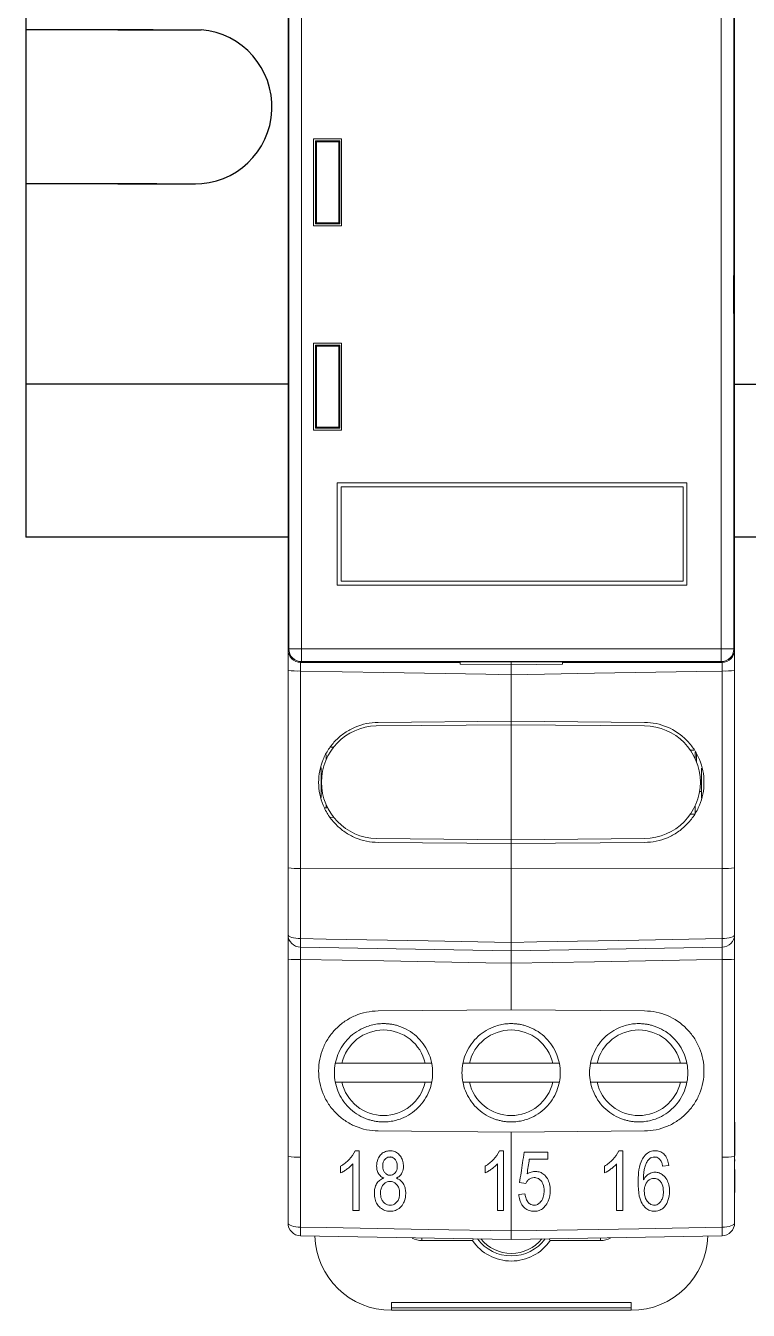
# Model space of a CAD drawing. Header units: millimetres. Extents: x -72 to 2978, y -1067 to 2817.
# Drawn here: x 1979 to 2007.4, y 1932 to 1982.3 of the extents above; entities that cross this region are included whole.
import ezdxf

# ---------------------------------------------------------------- set-up
doc = ezdxf.new("R2010")
doc.units = ezdxf.units.MM

msp = doc.modelspace()

# ---------------------------------------------------------------- linework, layer by layer
at = {"color": 7, "linetype": 'Continuous', "lineweight": 15}
for p, q in [((1989.319, 2001.628), (1989.319, 1957.828)), ((1989.319, 2001.484), (1989.319, 1957.972)), ((1989.349, 1957.858), (1989.349, 2001.599)), ((1989.849, 2001.599), (1989.849, 1957.858)), ((2006.29, 1957.858), (2006.29, 2001.599)), ((2006.79, 2001.599), (2006.79, 1957.858)), ((2006.819, 1957.828), (2006.819, 2001.628)), ((2006.819, 1957.972), (2006.819, 2001.484)), ((1990.319, 1974.428), (1990.319, 1977.828)), ((1990.319, 1977.828), (1991.419, 1977.828)), ((1990.429, 1977.718), (1990.394, 1977.753)), ((1990.394, 1977.753), (1990.394, 1974.503)), ((1991.344, 1977.753), (1990.394, 1977.753)), ((1990.429, 1977.718), (1990.429, 1974.538)), ((1991.309, 1977.718), (1990.429, 1977.718)), ((1991.309, 1977.718), (1991.344, 1977.753)), ((1991.309, 1974.538), (1991.309, 1977.718)), ((1991.344, 1974.503), (1991.344, 1977.753)), ((1991.419, 1977.828), (1991.419, 1974.428)), ((1991.419, 1974.428), (1990.319, 1974.428)), ((1990.429, 1974.538), (1990.394, 1974.503)), ((1990.394, 1974.503), (1991.344, 1974.503)), ((1990.429, 1974.538), (1991.309, 1974.538)), ((1991.309, 1974.538), (1991.344, 1974.503)), ((1990.319, 1969.828), (1991.419, 1969.828)), ((1990.319, 1966.428), (1990.319, 1969.828)), ((1990.429, 1969.718), (1990.394, 1969.753)), ((1991.344, 1969.753), (1990.394, 1969.753)), ((1990.394, 1969.753), (1990.394, 1966.503)), ((1991.309, 1969.718), (1990.429, 1969.718)), ((1990.429, 1969.718), (1990.429, 1966.538)), ((1991.309, 1969.718), (1991.344, 1969.753)), ((1991.309, 1966.538), (1991.309, 1969.718)), ((1991.344, 1966.503), (1991.344, 1969.753)), ((1991.419, 1969.828), (1991.419, 1966.428)), ((1991.419, 1966.428), (1990.319, 1966.428)), ((1990.429, 1966.538), (1990.394, 1966.503)), ((1990.394, 1966.503), (1991.344, 1966.503)), ((1990.429, 1966.538), (1991.309, 1966.538)), ((1991.309, 1966.538), (1991.344, 1966.503)), ((2004.949, 1964.358), (1991.249, 1964.358)), ((1991.249, 1964.358), (1991.249, 1960.358)), ((2004.799, 1964.208), (1991.399, 1964.208)), ((1991.399, 1964.208), (1991.399, 1960.508)), ((2004.799, 1960.508), (2004.799, 1964.208)), ((2004.949, 1960.358), (2004.949, 1964.358)), ((1991.249, 1960.358), (2004.949, 1960.358)), ((1991.399, 1960.508), (2004.799, 1960.508)), ((1989.319, 1957.828), (1989.349, 1957.858)), ((1989.849, 1957.858), (1989.349, 1957.858)), ((1989.849, 1957.858), (2006.29, 1957.858)), ((1989.849, 1957.358), (1989.849, 1957.858)), ((2006.79, 1957.858), (2006.29, 1957.858)), ((2006.29, 1957.358), (2006.29, 1957.858)), ((2006.79, 1957.858), (2006.819, 1957.828)), ((1989.849, 1957.358), (1989.819, 1957.328)), ((1989.819, 1957.328), (1996.069, 1957.328)), ((2006.29, 1957.358), (1989.849, 1957.358)), ((1995.863, 1957.349), (1995.863, 1957.339)), ((2000.275, 1957.349), (1995.863, 1957.349)), ((1995.863, 1957.339), (1995.863, 1957.349)), ((1995.863, 1957.339), (1996.069, 1957.339)), ((1996.069, 1957.263), (1996.069, 1957.349)), ((1998.069, 1957.228), (1996.069, 1957.263)), ((1998.069, 1957.349), (1998.069, 1957.228)), ((2000.069, 1957.263), (1998.069, 1957.228)), ((2000.069, 1957.349), (2000.069, 1957.263)), ((2000.069, 1957.339), (2000.275, 1957.339)), ((2000.069, 1957.328), (2006.319, 1957.328)), ((2000.275, 1957.339), (2000.275, 1957.349)), ((2000.275, 1957.339), (2000.275, 1957.349)), ((2006.319, 1957.328), (2006.29, 1957.358)), ((1989.319, 1949.279), (1989.319, 1957.008)), ((1989.811, 1956.99), (1989.811, 1949.255)), ((1998.069, 1956.846), (1998.069, 1955.024)), ((2006.328, 1949.255), (2006.328, 1956.99)), ((2006.819, 1957.008), (2006.819, 1949.279)), ((1992.777, 1954.842), (1998.069, 1954.889)), ((1998.069, 1955.024), (1992.849, 1954.978)), ((1998.069, 1955.024), (2003.29, 1954.978)), ((1998.069, 1954.889), (1998.069, 1950.384)), ((1998.069, 1954.889), (2003.289, 1954.843)), ((1990.988, 1954.012), (1991.107, 1954.01)), ((2005.086, 1953.889), (2005.217, 1953.889)), ((2005.269, 1953.569), (2005.269, 1953.817)), ((1990.619, 1953.215), (1990.619, 1952.04)), ((2005.519, 1952.014), (2005.519, 1953.19)), ((2005.447, 1952.278), (2005.519, 1952.278)), ((1990.873, 1951.628), (1990.775, 1951.628)), ((2005.269, 1951.395), (2005.269, 1951.704)), ((1991.11, 1951.263), (1990.978, 1951.26)), ((2005.259, 1951.384), (2005.086, 1951.384)), ((1992.782, 1950.43), (1998.069, 1950.384)), ((1998.069, 1950.233), (1992.849, 1950.278)), ((1998.069, 1950.384), (2003.289, 1950.43)), ((1998.069, 1950.233), (2003.29, 1950.278)), ((1998.069, 1950.233), (1998.069, 1949.248)), ((1989.319, 1946.672), (1989.319, 1949.279)), ((1989.811, 1949.255), (1998.069, 1949.248)), ((1989.811, 1949.255), (1989.811, 1946.509)), ((2006.328, 1949.255), (1998.069, 1949.248)), ((1998.069, 1949.248), (1998.069, 1946.36)), ((2006.328, 1946.509), (2006.328, 1949.255)), ((2006.819, 1949.279), (2006.819, 1946.672)), ((1998.069, 1946.028), (1989.811, 1946.172)), ((2006.328, 1946.172), (1998.069, 1946.028)), ((1989.319, 1937.979), (1989.319, 1945.708)), ((1989.811, 1945.69), (1989.811, 1937.955)), ((1998.069, 1945.546), (1998.069, 1943.724)), ((2006.328, 1937.955), (2006.328, 1945.69)), ((2006.819, 1945.708), (2006.819, 1937.979)), ((1998.069, 1943.724), (1992.849, 1943.678)), ((1998.069, 1943.724), (2003.29, 1943.678)), ((1991.429, 1941.632), (1994.694, 1941.632)), ((1996.429, 1941.632), (1999.694, 1941.632)), ((2001.429, 1941.632), (2004.694, 1941.632)), ((1994.694, 1940.882), (1991.429, 1940.882)), ((1999.694, 1940.882), (1996.429, 1940.882)), ((2004.694, 1940.882), (2001.429, 1940.882)), ((1998.069, 1938.933), (1992.849, 1938.978)), ((2006.829, 1939.355), (2006.819, 1939.355)), ((2006.829, 1939.322), (2006.819, 1939.322)), ((2006.829, 1938.022), (2006.829, 1939.322)), ((1998.069, 1938.933), (1998.069, 1937.948)), ((1989.319, 1935.372), (1989.319, 1937.979)), ((1991.945, 1938.201), (1992.101, 1938.201)), ((1997.606, 1938.201), (1997.762, 1938.201)), ((1999.503, 1938.141), (1999.503, 1937.871)), ((2002.282, 1938.201), (2002.438, 1938.201)), ((2006.829, 1938.022), (2006.819, 1938.022)), ((2006.829, 1938.006), (2006.819, 1938.006)), ((2006.829, 1937.988), (2006.819, 1937.988)), ((2006.819, 1937.979), (2006.819, 1935.372)), ((1989.811, 1937.955), (1989.811, 1935.209)), ((1998.069, 1937.948), (1998.069, 1935.06)), ((2004.239, 1937.631), (2003.999, 1937.601)), ((2006.328, 1935.209), (2006.328, 1937.955)), ((2006.829, 1937.859), (2006.819, 1937.859)), ((2006.829, 1937.795), (2006.819, 1937.795)), ((2006.829, 1937.505), (2006.819, 1937.505)), ((2006.829, 1937.472), (2006.819, 1937.472)), ((2006.829, 1937.795), (2006.829, 1937.859)), ((2006.829, 1936.562), (2006.829, 1937.472)), ((1998.363, 1936.49), (1998.603, 1936.52)), ((1998.633, 1936.923), (1998.393, 1936.957)), ((2006.829, 1936.562), (2006.819, 1936.562)), ((2006.829, 1936.501), (2006.819, 1936.501)), ((2006.829, 1936.156), (2006.819, 1936.156)), ((2006.829, 1936.059), (2006.819, 1936.059)), ((1992.101, 1935.86), (1991.861, 1935.86)), ((1997.762, 1935.86), (1997.522, 1935.86)), ((2002.438, 1935.86), (2002.197, 1935.86)), ((2006.829, 1935.831), (2006.819, 1935.831)), ((1998.069, 1934.728), (1989.811, 1934.872)), ((1996.546, 1934.684), (1994.569, 1934.684)), ((2006.328, 1934.872), (1998.069, 1934.728)), ((2001.569, 1934.684), (1999.592, 1934.684)), ((1993.369, 1932.253), (2002.769, 1932.253)), ((1993.369, 1932.053), (1993.369, 1932.253)), ((2002.769, 1932.053), (1993.369, 1932.053)), ((1993.369, 1932.053), (1993.369, 1931.953)), ((2002.769, 1931.953), (1993.369, 1931.953)), ((2002.769, 1932.053), (2002.769, 1932.253)), ((2002.769, 1932.053), (2002.769, 1931.953))]:
    msp.add_line(p, q, dxfattribs=at)
at = {"color": 6}
for p, q in [((1979.039, 1991.228), (1979.039, 1962.228)), ((1989.319, 1968.228), (1979.039, 1968.228)), ((1989.319, 1962.228), (1979.039, 1962.228))]:
    msp.add_line(p, q, dxfattribs=at)
at = {"color": 6, "linetype": 'ByBlock'}
for p, q in [((1984.038, 1982.1), (1979.039, 1982.1)), ((1984.038, 1982.1), (1985.912, 1982.1)), ((1984.174, 1976.068), (1979.039, 1976.068)), ((1982.648, 1976.068), (1985.7, 1976.068)), ((2006.819, 1968.228), (2012.973, 1968.228)), ((2012.973, 1962.228), (2006.819, 1962.228))]:
    msp.add_line(p, q, dxfattribs=at)
for p, q in [((1982.648, 1982.1), (1985.427, 1982.1)), ((1989.319, 1972.484), (1989.319, 1966.484)), ((2006.819, 1966.484), (2006.79, 1972.484))]:
    msp.add_line(p, q)
at = {"color": 102, "linetype": 'Continuous', "lineweight": 15}
for p, q in [((1998.069, 1955.024), (1998.069, 1954.889)), ((1990.816, 1953.702), (1990.816, 1953.527)), ((2005.323, 1953.444), (2005.323, 1953.744)), ((1990.816, 1951.749), (1990.816, 1951.628)), ((1998.069, 1950.384), (1998.069, 1950.233)), ((1993.251, 1937.952), (1993.381, 1937.952)), ((2003.744, 1937.953), (2003.633, 1937.953)), ((1994.569, 1934.684), (1994.569, 1934.789)), ((2001.569, 1934.789), (2001.569, 1934.684))]:
    msp.add_line(p, q, dxfattribs=at)
at = {"color": 7, "linetype": 'Continuous', "lineweight": 15, "flags": 128}
for points in [[(1998.069, 1956.846), (1997.07, 1956.864), (1993.071, 1956.934), (1989.811, 1956.99)], [(2006.328, 1956.99), (2005.328, 1956.973), (2001.329, 1956.903), (1998.069, 1956.846)], [(1989.811, 1946.509), (1989.714, 1946.513), (1989.622, 1946.522), (1989.537, 1946.538), (1989.463, 1946.558), (1989.402, 1946.582), (1989.356, 1946.61), (1989.329, 1946.641), (1989.319, 1946.672)], [(2006.819, 1946.672), (2006.81, 1946.641), (2006.782, 1946.61), (2006.737, 1946.582), (2006.676, 1946.558), (2006.602, 1946.538), (2006.517, 1946.522), (2006.424, 1946.513), (2006.328, 1946.509)], [(1989.811, 1946.509), (1990.81, 1946.491), (1994.809, 1946.419), (1998.069, 1946.36)], [(1998.069, 1946.36), (1999.069, 1946.378), (2003.068, 1946.45), (2006.328, 1946.509)], [(1998.069, 1945.546), (1997.07, 1945.564), (1993.071, 1945.634), (1989.811, 1945.69)], [(2006.328, 1945.69), (2005.328, 1945.673), (2001.329, 1945.603), (1998.069, 1945.546)], [(1998.069, 1938.933), (2000.679, 1938.956), (2003.29, 1938.978)], [(1989.811, 1935.209), (1989.714, 1935.213), (1989.622, 1935.222), (1989.537, 1935.238), (1989.463, 1935.258), (1989.402, 1935.282), (1989.356, 1935.31), (1989.329, 1935.341), (1989.319, 1935.372)], [(1989.811, 1935.209), (1990.81, 1935.191), (1994.809, 1935.119), (1998.069, 1935.06)], [(1998.069, 1935.06), (1999.069, 1935.078), (2003.068, 1935.15), (2006.328, 1935.209)], [(2006.328, 1935.209), (2006.424, 1935.213), (2006.517, 1935.222), (2006.602, 1935.238), (2006.676, 1935.258), (2006.737, 1935.282), (2006.782, 1935.31), (2006.81, 1935.341), (2006.819, 1935.372)]]:
    msp.add_lwpolyline(points, dxfattribs=at)
at = {"color": 6, "linetype": 'ByBlock'}
msp.add_arc((1985.67, 1979.089), 3.021, 269.4277, 85.4019, dxfattribs=at)
at = {"color": 7, "linetype": 'Continuous', "lineweight": 15}
for centre, radius, start, end in [((1989.849, 1957.858), 0.5, 180.0016, 269.9983), ((2006.29, 1957.858), 0.5, 270.0017, 359.9984), ((1989.689, 1960.413), 3.424, 263.7965, 272.0287), ((2006.449, 1960.413), 3.424, 267.9713, 276.2035), ((2003.269, 1952.636), 2.207, 270.5, 89.5), ((1989.689, 1951.817), 2.565, 261.7006, 272.7065), ((2006.449, 1951.817), 2.565, 267.2935, 278.2994), ((1989.819, 1946.672), 0.5, 180, 269), ((2006.319, 1946.672), 0.5, 271, 0), ((1995.624, 1946.341), 5.816, 178.3416, 181.6584), ((2000.515, 1946.341), 5.816, 358.3416, 1.6584), ((1989.689, 1949.113), 3.425, 263.7973, 272.0285), ((2006.449, 1949.113), 3.425, 267.9715, 276.2027), ((1989.689, 1940.516), 2.564, 261.6988, 272.708), ((2006.449, 1940.516), 2.564, 267.292, 278.3012), ((1989.819, 1935.372), 0.5, 180, 269), ((1995.624, 1935.041), 5.816, 178.3416, 181.6584), ((2006.319, 1935.372), 0.5, 271, 0), ((2000.514, 1935.041), 5.816, 358.3416, 1.6584), ((1993.369, 1934.953), 3, 181.7547, 270), ((1998.069, 1935.733), 1.85, 214.5739, 325.4261), ((1998.069, 1935.733), 1.65, 216.5266, 323.4734), ((1998.069, 1935.733), 1.55, 219.4127, 320.5873), ((2002.769, 1934.953), 3, 270, 358.2335)]:
    msp.add_arc(centre, radius, start, end, dxfattribs=at)
at = {"color": 102, "linetype": 'Continuous', "lineweight": 15}
for centre, start, end in [((1994.569, 1935.483), 240.7879, 270), ((2001.569, 1935.483), 270, 298.966)]:
    msp.add_arc(centre, 0.8, start, end, dxfattribs=at)
at = {"color": 7, "linetype": 'Continuous', "lineweight": 15}
for centre, major_axis, ratio, start_param, end_param in [((1989.819, 1957.828), (-0.354, -0.354), 0.999973, 5.497801, 7.06857), ((2006.319, 1957.828), (0.354, -0.354), 0.999973, 5.497801, 7.06857), ((1992.835, 1952.636), (-1.412, 1.697), 0.999163, 5.615437, 8.706415), ((2005.319, 1952.577), (0.142, 0.144), 0.975618, 5.503958, 6.182554)]:
    msp.add_ellipse(centre, major_axis=major_axis, ratio=ratio, start_param=start_param, end_param=end_param, dxfattribs=at)
for points, knots in [([(1989.319, 1957.828), (1989.319, 1957.766), (1989.319, 1957.637), (1989.319, 1957.343), (1989.319, 1957.12), (1989.319, 1957.008)], [0, 0, 0, 0, 0.322195, 0.661098, 1, 1, 1, 1]), ([(2006.819, 1957.008), (2006.819, 1957.07), (2006.819, 1957.244), (2006.819, 1957.509), (2006.819, 1957.732), (2006.819, 1957.805), (2006.819, 1957.828)], [0, 0, 0, 0, 0.183153, 0.515053, 0.846973, 1, 1, 1, 1]), ([(1998.069, 1957.239), (1998.069, 1957.232), (1998.069, 1957.2), (1998.069, 1957.096), (1998.069, 1956.964), (1998.069, 1956.877), (1998.069, 1956.846)], [0, 0, 0, 0, 0.087417, 0.44514, 0.802841, 1, 1, 1, 1]), ([(1998.069, 1956.846), (1998.069, 1956.902), (1998.069, 1957.013), (1998.069, 1957.153), (1998.069, 1957.213), (1998.069, 1957.239)], [0, 0, 0, 0, 0.359008, 0.718015, 1, 1, 1, 1]), ([(1992.849, 1950.278), (1992.544, 1950.281), (1992.237, 1950.345), (1991.816, 1950.522), (1991.68, 1950.596), (1991.426, 1950.768), (1991.308, 1950.865), (1991.093, 1951.082), (1990.995, 1951.202), (1990.826, 1951.457), (1990.755, 1951.591), (1990.638, 1951.874), (1990.594, 1952.023), (1990.534, 1952.321), (1990.519, 1952.473), (1990.519, 1952.782), (1990.534, 1952.933), (1990.593, 1953.232), (1990.638, 1953.38), (1990.754, 1953.664), (1990.825, 1953.798), (1990.994, 1954.052), (1991.092, 1954.173), (1991.306, 1954.39), (1991.423, 1954.487), (1991.677, 1954.659), (1991.813, 1954.733), (1992.234, 1954.911), (1992.54, 1954.975), (1992.849, 1954.978)], [0, 0, 0, 0, 0.125, 0.125, 0.1875, 0.1875, 0.25, 0.25, 0.3125, 0.3125, 0.375, 0.375, 0.4375, 0.4375, 0.5, 0.5, 0.5625, 0.5625, 0.625, 0.625, 0.6875, 0.6875, 0.75, 0.75, 0.8125, 0.8125, 0.875, 0.875, 1, 1, 1, 1]), ([(2003.29, 1950.278), (2003.444, 1950.28), (2003.596, 1950.296), (2003.894, 1950.358), (2004.043, 1950.404), (2004.325, 1950.523), (2004.459, 1950.596), (2004.712, 1950.767), (2004.832, 1950.866), (2005.046, 1951.083), (2005.143, 1951.201), (2005.313, 1951.457), (2005.385, 1951.594), (2005.558, 1952.016), (2005.619, 1952.324), (2005.619, 1952.781), (2005.604, 1952.935), (2005.545, 1953.235), (2005.501, 1953.381), (2005.384, 1953.663), (2005.312, 1953.801), (2005.143, 1954.054), (2005.047, 1954.173), (2004.722, 1954.501), (2004.466, 1954.674), (2004.041, 1954.853), (2003.896, 1954.898), (2003.597, 1954.96), (2003.443, 1954.977), (2003.29, 1954.978)], [0, 0, 0, 0, 0.0625, 0.0625, 0.125, 0.125, 0.1875, 0.1875, 0.25, 0.25, 0.3125, 0.3125, 0.375, 0.375, 0.5, 0.5, 0.5625, 0.5625, 0.625, 0.625, 0.6875, 0.6875, 0.75, 0.75, 0.875, 0.875, 0.9375, 0.9375, 1, 1, 1, 1]), ([(1989.319, 1946.672), (1989.319, 1946.672), (1989.319, 1946.569), (1989.319, 1946.303), (1989.319, 1946.197), (1989.319, 1945.963), (1989.319, 1945.837), (1989.319, 1945.708)], [0, 0, 0, 0, 0.5, 0.5, 0.75, 0.75, 1, 1, 1, 1]), ([(2006.819, 1945.708), (2006.819, 1945.966), (2006.819, 1946.215), (2006.819, 1946.481), (2006.819, 1946.552), (2006.819, 1946.648), (2006.819, 1946.672), (2006.819, 1946.672)], [0, 0, 0, 0, 0.5, 0.5, 0.75, 0.75, 1, 1, 1, 1]), ([(1989.811, 1945.69), (1989.808, 1945.819), (1989.807, 1945.944), (1989.807, 1946.121), (1989.808, 1946.172), (1989.811, 1946.172)], [0, 0, 0, 0, 0.5, 0.5, 1, 1, 1, 1]), ([(1998.069, 1946.36), (1998.069, 1946.263), (1998.069, 1946.179), (1998.069, 1946.061), (1998.069, 1946.028), (1998.069, 1946.028)], [0, 0, 0, 0, 0.5, 0.5, 1, 1, 1, 1]), ([(1998.069, 1946.028), (1998.069, 1946.028), (1998.069, 1946.06), (1998.069, 1946.178), (1998.069, 1946.263), (1998.069, 1946.36)], [0, 0, 0, 0, 0.5, 0.5, 1, 1, 1, 1]), ([(1998.069, 1946.028), (1998.069, 1946.028), (1998.069, 1945.977), (1998.069, 1945.8), (1998.069, 1945.675), (1998.069, 1945.546)], [0, 0, 0, 0, 0.5, 0.5, 1, 1, 1, 1]), ([(1998.069, 1945.546), (1998.069, 1945.675), (1998.069, 1945.799), (1998.069, 1945.977), (1998.069, 1946.028), (1998.069, 1946.028)], [0, 0, 0, 0, 0.5, 0.5, 1, 1, 1, 1]), ([(2006.328, 1946.172), (2006.33, 1946.172), (2006.331, 1946.121), (2006.331, 1945.944), (2006.33, 1945.819), (2006.328, 1945.69)], [0, 0, 0, 0, 0.5, 0.5, 1, 1, 1, 1]), ([(1992.849, 1938.978), (1992.544, 1938.981), (1992.237, 1939.045), (1991.816, 1939.222), (1991.68, 1939.296), (1991.426, 1939.468), (1991.308, 1939.565), (1991.093, 1939.782), (1990.995, 1939.902), (1990.826, 1940.157), (1990.755, 1940.291), (1990.638, 1940.574), (1990.594, 1940.723), (1990.534, 1941.021), (1990.519, 1941.173), (1990.519, 1941.482), (1990.534, 1941.633), (1990.593, 1941.932), (1990.638, 1942.08), (1990.754, 1942.364), (1990.825, 1942.498), (1990.994, 1942.752), (1991.092, 1942.873), (1991.306, 1943.09), (1991.423, 1943.187), (1991.677, 1943.359), (1991.813, 1943.433), (1992.234, 1943.611), (1992.54, 1943.675), (1992.849, 1943.678)], [0, 0, 0, 0, 0.125, 0.125, 0.1875, 0.1875, 0.25, 0.25, 0.3125, 0.3125, 0.375, 0.375, 0.4375, 0.4375, 0.5, 0.5, 0.5625, 0.5625, 0.625, 0.625, 0.6875, 0.6875, 0.75, 0.75, 0.8125, 0.8125, 0.875, 0.875, 1, 1, 1, 1]), ([(2003.29, 1938.978), (2003.444, 1938.98), (2003.596, 1938.996), (2003.894, 1939.058), (2004.043, 1939.104), (2004.325, 1939.223), (2004.459, 1939.296), (2004.712, 1939.467), (2004.832, 1939.566), (2005.046, 1939.783), (2005.143, 1939.901), (2005.313, 1940.157), (2005.385, 1940.294), (2005.558, 1940.716), (2005.619, 1941.024), (2005.619, 1941.481), (2005.604, 1941.635), (2005.545, 1941.935), (2005.501, 1942.081), (2005.384, 1942.363), (2005.312, 1942.501), (2005.143, 1942.754), (2005.047, 1942.873), (2004.722, 1943.201), (2004.466, 1943.374), (2004.041, 1943.553), (2003.896, 1943.598), (2003.597, 1943.66), (2003.443, 1943.677), (2003.29, 1943.678)], [0, 0, 0, 0, 0.0625, 0.0625, 0.125, 0.125, 0.1875, 0.1875, 0.25, 0.25, 0.3125, 0.3125, 0.375, 0.375, 0.5, 0.5, 0.5625, 0.5625, 0.625, 0.625, 0.6875, 0.6875, 0.75, 0.75, 0.875, 0.875, 0.9375, 0.9375, 1, 1, 1, 1]), ([(1993.062, 1939.332), (1993.013, 1939.333), (1992.916, 1939.335), (1992.772, 1939.352), (1992.63, 1939.379), (1992.49, 1939.417), (1992.275, 1939.493), (1991.997, 1939.636), (1991.691, 1939.886), (1991.441, 1940.192), (1991.264, 1940.534), (1991.159, 1940.894), (1991.125, 1941.257), (1991.159, 1941.62), (1991.264, 1941.979), (1991.441, 1942.321), (1991.691, 1942.627), (1991.997, 1942.877), (1992.303, 1943.036), (1992.581, 1943.126), (1992.819, 1943.173), (1992.981, 1943.179), (1993.062, 1943.182)], [0, 0, 0, 0, 0.024176, 0.048139, 0.072026, 0.095974, 0.120121, 0.185059, 0.250086, 0.315023, 0.38005, 0.439993, 0.500024, 0.559968, 0.619999, 0.684937, 0.749963, 0.814901, 0.879927, 0.92, 0.95981, 1, 1, 1, 1]), ([(1993.062, 1943.182), (1993.11, 1943.181), (1993.207, 1943.179), (1993.351, 1943.162), (1993.494, 1943.135), (1993.634, 1943.097), (1993.848, 1943.021), (1994.126, 1942.878), (1994.432, 1942.627), (1994.682, 1942.321), (1994.859, 1941.979), (1994.964, 1941.62), (1994.998, 1941.257), (1994.964, 1940.894), (1994.859, 1940.535), (1994.682, 1940.192), (1994.432, 1939.886), (1994.126, 1939.636), (1993.82, 1939.478), (1993.542, 1939.387), (1993.304, 1939.34), (1993.143, 1939.335), (1993.062, 1939.332)], [0, 0, 0, 0, 0.024176, 0.048139, 0.072026, 0.095974, 0.120121, 0.185059, 0.250086, 0.315023, 0.38005, 0.439993, 0.500024, 0.559968, 0.619999, 0.684937, 0.749963, 0.814901, 0.879927, 0.92, 0.95981, 1, 1, 1, 1]), ([(1998.062, 1939.332), (1998.013, 1939.333), (1997.916, 1939.335), (1997.772, 1939.352), (1997.63, 1939.379), (1997.49, 1939.417), (1997.275, 1939.493), (1996.997, 1939.636), (1996.691, 1939.886), (1996.441, 1940.192), (1996.264, 1940.534), (1996.159, 1940.894), (1996.125, 1941.257), (1996.159, 1941.62), (1996.264, 1941.979), (1996.441, 1942.321), (1996.691, 1942.627), (1996.997, 1942.877), (1997.303, 1943.036), (1997.581, 1943.126), (1997.819, 1943.173), (1997.981, 1943.179), (1998.062, 1943.182)], [0, 0, 0, 0, 0.024176, 0.048139, 0.072026, 0.095974, 0.120121, 0.185059, 0.250086, 0.315023, 0.38005, 0.439993, 0.500024, 0.559968, 0.619999, 0.684937, 0.749963, 0.814901, 0.879927, 0.92, 0.95981, 1, 1, 1, 1]), ([(1998.062, 1943.182), (1998.11, 1943.181), (1998.207, 1943.179), (1998.351, 1943.162), (1998.494, 1943.135), (1998.634, 1943.097), (1998.848, 1943.021), (1999.126, 1942.878), (1999.432, 1942.627), (1999.682, 1942.321), (1999.859, 1941.979), (1999.964, 1941.62), (1999.998, 1941.257), (1999.964, 1940.894), (1999.859, 1940.535), (1999.682, 1940.192), (1999.432, 1939.886), (1999.126, 1939.636), (1998.82, 1939.478), (1998.542, 1939.387), (1998.304, 1939.34), (1998.143, 1939.335), (1998.062, 1939.332)], [0, 0, 0, 0, 0.024176, 0.048139, 0.072026, 0.095974, 0.120121, 0.185059, 0.250086, 0.315023, 0.38005, 0.439993, 0.500024, 0.559968, 0.619999, 0.684937, 0.749963, 0.814901, 0.879927, 0.92, 0.95981, 1, 1, 1, 1]), ([(2003.062, 1939.332), (2003.013, 1939.333), (2002.916, 1939.335), (2002.772, 1939.352), (2002.63, 1939.379), (2002.49, 1939.417), (2002.275, 1939.493), (2001.997, 1939.636), (2001.691, 1939.886), (2001.441, 1940.192), (2001.264, 1940.534), (2001.159, 1940.894), (2001.125, 1941.257), (2001.159, 1941.62), (2001.264, 1941.979), (2001.441, 1942.321), (2001.691, 1942.627), (2001.997, 1942.877), (2002.303, 1943.036), (2002.581, 1943.126), (2002.819, 1943.173), (2002.981, 1943.179), (2003.062, 1943.182)], [0, 0, 0, 0, 0.024176, 0.048139, 0.072026, 0.095974, 0.120121, 0.185059, 0.250086, 0.315023, 0.38005, 0.439993, 0.500024, 0.559968, 0.619999, 0.684937, 0.749963, 0.814901, 0.879927, 0.92, 0.95981, 1, 1, 1, 1]), ([(2003.062, 1943.182), (2003.11, 1943.181), (2003.207, 1943.179), (2003.351, 1943.162), (2003.494, 1943.135), (2003.634, 1943.097), (2003.848, 1943.021), (2004.126, 1942.878), (2004.432, 1942.627), (2004.682, 1942.321), (2004.859, 1941.979), (2004.964, 1941.62), (2004.998, 1941.257), (2004.964, 1940.894), (2004.859, 1940.535), (2004.682, 1940.192), (2004.432, 1939.886), (2004.126, 1939.636), (2003.82, 1939.478), (2003.542, 1939.387), (2003.304, 1939.34), (2003.143, 1939.335), (2003.062, 1939.332)], [0, 0, 0, 0, 0.024176, 0.048139, 0.072026, 0.095974, 0.120121, 0.185059, 0.250086, 0.315023, 0.38005, 0.439993, 0.500024, 0.559968, 0.619999, 0.684937, 0.749963, 0.814901, 0.879927, 0.92, 0.95981, 1, 1, 1, 1]), ([(1993.062, 1942.932), (1992.682, 1942.932), (1992.315, 1942.803), (1991.722, 1942.331), (1991.514, 1942.001), (1991.429, 1941.632)], [0, 0, 0, 0, 0.5, 0.5, 1, 1, 1, 1]), ([(1994.694, 1941.632), (1994.609, 1942.001), (1994.401, 1942.331), (1993.808, 1942.803), (1993.441, 1942.932), (1993.062, 1942.932)], [0, 0, 0, 0, 0.5, 0.5, 1, 1, 1, 1]), ([(1998.062, 1942.932), (1997.682, 1942.932), (1997.315, 1942.803), (1996.722, 1942.331), (1996.514, 1942.001), (1996.429, 1941.632)], [0, 0, 0, 0, 0.5, 0.5, 1, 1, 1, 1]), ([(1999.694, 1941.632), (1999.609, 1942.001), (1999.401, 1942.331), (1998.808, 1942.803), (1998.441, 1942.932), (1998.062, 1942.932)], [0, 0, 0, 0, 0.5, 0.5, 1, 1, 1, 1]), ([(2003.062, 1942.932), (2002.682, 1942.932), (2002.315, 1942.803), (2001.722, 1942.331), (2001.514, 1942.001), (2001.429, 1941.632)], [0, 0, 0, 0, 0.5, 0.5, 1, 1, 1, 1]), ([(2004.694, 1941.632), (2004.609, 1942.001), (2004.401, 1942.331), (2003.808, 1942.803), (2003.441, 1942.932), (2003.062, 1942.932)], [0, 0, 0, 0, 0.5, 0.5, 1, 1, 1, 1]), ([(1991.429, 1940.882), (1991.514, 1940.512), (1991.722, 1940.183), (1992.315, 1939.71), (1992.682, 1939.582), (1993.062, 1939.582)], [0, 0, 0, 0, 0.5, 0.5, 1, 1, 1, 1]), ([(1993.062, 1939.582), (1993.441, 1939.582), (1993.808, 1939.71), (1994.401, 1940.183), (1994.609, 1940.512), (1994.694, 1940.882)], [0, 0, 0, 0, 0.5, 0.5, 1, 1, 1, 1]), ([(1996.429, 1940.882), (1996.514, 1940.512), (1996.722, 1940.183), (1997.315, 1939.71), (1997.682, 1939.582), (1998.062, 1939.582)], [0, 0, 0, 0, 0.5, 0.5, 1, 1, 1, 1]), ([(1998.062, 1939.582), (1998.441, 1939.582), (1998.808, 1939.71), (1999.401, 1940.183), (1999.609, 1940.512), (1999.694, 1940.882)], [0, 0, 0, 0, 0.5, 0.5, 1, 1, 1, 1]), ([(2001.429, 1940.882), (2001.514, 1940.512), (2001.722, 1940.183), (2002.315, 1939.71), (2002.682, 1939.582), (2003.062, 1939.582)], [0, 0, 0, 0, 0.5, 0.5, 1, 1, 1, 1]), ([(2003.062, 1939.582), (2003.441, 1939.582), (2003.808, 1939.71), (2004.401, 1940.183), (2004.609, 1940.512), (2004.694, 1940.882)], [0, 0, 0, 0, 0.5, 0.5, 1, 1, 1, 1]), ([(1991.945, 1938.201), (1991.89, 1938.074), (1991.807, 1937.958), (1991.711, 1937.858), (1991.663, 1937.808), (1991.61, 1937.761), (1991.555, 1937.718), (1991.5, 1937.675), (1991.441, 1937.637), (1991.381, 1937.601)], [0, 0, 0, 0, 0.500335, 0.500335, 0.500335, 0.750302, 0.750302, 0.750302, 1, 1, 1, 1]), ([(1992.101, 1935.86), (1992.101, 1935.952), (1992.101, 1936.139), (1992.101, 1936.425), (1992.101, 1936.72), (1992.101, 1937.108), (1992.101, 1937.602), (1992.101, 1937.996), (1992.101, 1938.201)], [0, 0, 0, 0, 0.12047, 0.243906, 0.37041, 0.500076, 0.740119, 1, 1, 1, 1]), ([(1993.315, 1938.201), (1993.295, 1938.201), (1993.275, 1938.2), (1993.255, 1938.198), (1993.199, 1938.193), (1993.144, 1938.177), (1993.094, 1938.153), (1993.037, 1938.125), (1992.985, 1938.084), (1992.943, 1938.038), (1992.9, 1937.991), (1992.866, 1937.936), (1992.842, 1937.878), (1992.806, 1937.792), (1992.793, 1937.697), (1992.792, 1937.604)], [0, 0, 0, 0, 0.065755, 0.065755, 0.065755, 0.254168, 0.254168, 0.254168, 0.468613, 0.468613, 0.468613, 0.681703, 0.681703, 0.681703, 1, 1, 1, 1]), ([(1993.842, 1937.594), (1993.841, 1937.657), (1993.836, 1937.72), (1993.821, 1937.782), (1993.806, 1937.843), (1993.782, 1937.903), (1993.748, 1937.956), (1993.72, 1938), (1993.686, 1938.041), (1993.647, 1938.076), (1993.602, 1938.117), (1993.549, 1938.151), (1993.492, 1938.171), (1993.436, 1938.192), (1993.375, 1938.2), (1993.315, 1938.201)], [0, 0, 0, 0, 0.210197, 0.210197, 0.210197, 0.421737, 0.421737, 0.421737, 0.596064, 0.596064, 0.596064, 0.799645, 0.799645, 0.799645, 1, 1, 1, 1]), ([(1997.606, 1938.201), (1997.551, 1938.074), (1997.468, 1937.958), (1997.372, 1937.858), (1997.323, 1937.807), (1997.271, 1937.761), (1997.216, 1937.718), (1997.161, 1937.675), (1997.102, 1937.637), (1997.042, 1937.601)], [0, 0, 0, 0, 0.500723, 0.500723, 0.500723, 0.750495, 0.750495, 0.750495, 1, 1, 1, 1]), ([(1997.762, 1935.86), (1997.762, 1935.953), (1997.762, 1936.142), (1997.762, 1936.429), (1997.762, 1936.723), (1997.762, 1937.111), (1997.762, 1937.604), (1997.762, 1937.999), (1997.762, 1938.201)], [0, 0, 0, 0, 0.121699, 0.245558, 0.371651, 0.500046, 0.743449, 1, 1, 1, 1]), ([(1998.573, 1938.141), (1998.552, 1938.005), (1998.511, 1937.736), (1998.451, 1937.341), (1998.412, 1937.083), (1998.393, 1936.957)], [0, 0, 0, 0, 0.345187, 0.678452, 1, 1, 1, 1]), ([(1999.503, 1938.141), (1999.344, 1938.141), (1999.034, 1938.141), (1998.724, 1938.141), (1998.573, 1938.141)], [0, 0, 0, 0, 0.512391, 1, 1, 1, 1]), ([(2002.282, 1938.201), (2002.226, 1938.075), (2002.143, 1937.959), (2002.048, 1937.859), (2001.999, 1937.808), (2001.947, 1937.761), (2001.892, 1937.718), (2001.836, 1937.675), (2001.777, 1937.637), (2001.717, 1937.601)], [0, 0, 0, 0, 0.499499, 0.499499, 0.499499, 0.749886, 0.749886, 0.749886, 1, 1, 1, 1]), ([(2002.438, 1935.86), (2002.438, 1935.953), (2002.438, 1936.14), (2002.438, 1936.427), (2002.438, 1936.722), (2002.438, 1937.11), (2002.438, 1937.603), (2002.438, 1937.998), (2002.438, 1938.201)], [0, 0, 0, 0, 0.121062, 0.244704, 0.37101, 0.50006, 0.741832, 1, 1, 1, 1]), ([(2003.707, 1938.201), (2003.674, 1938.2), (2003.641, 1938.198), (2003.608, 1938.193), (2003.553, 1938.183), (2003.499, 1938.163), (2003.45, 1938.136), (2003.381, 1938.097), (2003.321, 1938.041), (2003.271, 1937.979), (2003.222, 1937.917), (2003.182, 1937.847), (2003.153, 1937.774), (2003.099, 1937.638), (2003.073, 1937.492), (2003.057, 1937.347), (2003.043, 1937.217), (2003.039, 1937.086), (2003.038, 1936.956)], [0, 0, 0, 0, 0.061961, 0.061961, 0.061961, 0.167905, 0.167905, 0.167905, 0.319669, 0.319669, 0.319669, 0.470138, 0.470138, 0.470138, 0.749646, 0.749646, 0.749646, 1, 1, 1, 1]), ([(2004.239, 1937.631), (2004.234, 1937.667), (2004.229, 1937.704), (2004.221, 1937.739), (2004.205, 1937.813), (2004.18, 1937.887), (2004.141, 1937.953), (2004.115, 1937.998), (2004.081, 1938.041), (2004.042, 1938.076), (2003.997, 1938.117), (2003.943, 1938.151), (2003.886, 1938.171), (2003.829, 1938.192), (2003.768, 1938.2), (2003.707, 1938.201)], [0, 0, 0, 0, 0.126815, 0.126815, 0.126815, 0.392507, 0.392507, 0.392507, 0.576716, 0.576716, 0.576716, 0.789851, 0.789851, 0.789851, 1, 1, 1, 1]), ([(1991.381, 1937.331), (1991.426, 1937.353), (1991.471, 1937.376), (1991.514, 1937.403), (1991.557, 1937.43), (1991.598, 1937.458), (1991.638, 1937.488), (1991.679, 1937.518), (1991.718, 1937.55), (1991.756, 1937.583), (1991.793, 1937.617), (1991.828, 1937.653), (1991.861, 1937.691)], [0, 0, 0, 0, 0.251365, 0.251365, 0.251365, 0.500161, 0.500161, 0.500161, 0.749907, 0.749907, 0.749907, 1, 1, 1, 1]), ([(1991.381, 1937.601), (1991.381, 1937.555), (1991.381, 1937.465), (1991.381, 1937.375), (1991.381, 1937.331)], [0, 0, 0, 0, 0.506558, 1, 1, 1, 1]), ([(1991.861, 1937.691), (1991.861, 1937.582), (1991.861, 1937.366), (1991.861, 1937.048), (1991.861, 1936.739), (1991.861, 1936.438), (1991.861, 1936.145), (1991.861, 1935.954), (1991.861, 1935.86)], [0, 0, 0, 0, 0.176706, 0.34924, 0.517713, 0.682244, 0.84296, 1, 1, 1, 1]), ([(1992.792, 1937.604), (1992.792, 1937.575), (1992.793, 1937.546), (1992.796, 1937.517), (1992.802, 1937.458), (1992.818, 1937.399), (1992.843, 1937.345), (1992.864, 1937.302), (1992.893, 1937.261), (1992.927, 1937.227), (1992.969, 1937.186), (1993.02, 1937.154), (1993.073, 1937.128)], [0, 0, 0, 0, 0.14643, 0.14643, 0.14643, 0.452509, 0.452509, 0.452509, 0.699952, 0.699952, 0.699952, 1, 1, 1, 1]), ([(1993.032, 1937.61), (1993.033, 1937.639), (1993.034, 1937.668), (1993.039, 1937.696), (1993.046, 1937.733), (1993.059, 1937.77), (1993.076, 1937.804), (1993.095, 1937.838), (1993.12, 1937.87), (1993.149, 1937.896), (1993.171, 1937.916), (1993.198, 1937.934), (1993.226, 1937.945), (1993.254, 1937.956), (1993.285, 1937.959), (1993.316, 1937.961)], [0, 0, 0, 0, 0.17141, 0.17141, 0.17141, 0.399207, 0.399207, 0.399207, 0.634505, 0.634505, 0.634505, 0.81784, 0.81784, 0.81784, 1, 1, 1, 1]), ([(1993.318, 1937.241), (1993.306, 1937.241), (1993.294, 1937.242), (1993.282, 1937.244), (1993.255, 1937.247), (1993.228, 1937.255), (1993.204, 1937.267), (1993.172, 1937.284), (1993.144, 1937.307), (1993.12, 1937.335), (1993.096, 1937.362), (1993.078, 1937.393), (1993.064, 1937.426), (1993.04, 1937.484), (1993.034, 1937.548), (1993.032, 1937.61)], [0, 0, 0, 0, 0.069061, 0.069061, 0.069061, 0.223285, 0.223285, 0.223285, 0.430526, 0.430526, 0.430526, 0.636363, 0.636363, 0.636363, 1, 1, 1, 1]), ([(1993.316, 1937.961), (1993.331, 1937.96), (1993.346, 1937.959), (1993.361, 1937.957), (1993.387, 1937.952), (1993.412, 1937.943), (1993.434, 1937.93), (1993.462, 1937.914), (1993.487, 1937.893), (1993.508, 1937.869), (1993.533, 1937.84), (1993.555, 1937.807), (1993.57, 1937.772), (1993.593, 1937.717), (1993.6, 1937.655), (1993.602, 1937.595)], [0, 0, 0, 0, 0.087293, 0.087293, 0.087293, 0.237061, 0.237061, 0.237061, 0.423087, 0.423087, 0.423087, 0.645352, 0.645352, 0.645352, 1, 1, 1, 1]), ([(1993.602, 1937.595), (1993.601, 1937.562), (1993.6, 1937.53), (1993.593, 1937.498), (1993.586, 1937.462), (1993.574, 1937.426), (1993.556, 1937.394), (1993.539, 1937.362), (1993.516, 1937.332), (1993.489, 1937.307), (1993.466, 1937.286), (1993.439, 1937.269), (1993.41, 1937.258), (1993.381, 1937.246), (1993.349, 1937.242), (1993.318, 1937.241)], [0, 0, 0, 0, 0.192679, 0.192679, 0.192679, 0.412146, 0.412146, 0.412146, 0.630474, 0.630474, 0.630474, 0.815594, 0.815594, 0.815594, 1, 1, 1, 1]), ([(1993.564, 1937.128), (1993.575, 1937.133), (1993.585, 1937.139), (1993.595, 1937.144), (1993.639, 1937.167), (1993.68, 1937.198), (1993.715, 1937.233), (1993.749, 1937.269), (1993.777, 1937.312), (1993.797, 1937.357), (1993.83, 1937.431), (1993.84, 1937.514), (1993.842, 1937.594)], [0, 0, 0, 0, 0.059796, 0.059796, 0.059796, 0.317434, 0.317434, 0.317434, 0.575857, 0.575857, 0.575857, 1, 1, 1, 1]), ([(1997.042, 1937.331), (1997.088, 1937.353), (1997.132, 1937.376), (1997.175, 1937.403), (1997.218, 1937.43), (1997.259, 1937.458), (1997.3, 1937.488), (1997.34, 1937.518), (1997.379, 1937.55), (1997.417, 1937.583), (1997.454, 1937.617), (1997.489, 1937.653), (1997.522, 1937.691)], [0, 0, 0, 0, 0.251528, 0.251528, 0.251528, 0.500487, 0.500487, 0.500487, 0.750071, 0.750071, 0.750071, 1, 1, 1, 1]), ([(1997.042, 1937.601), (1997.042, 1937.556), (1997.042, 1937.465), (1997.042, 1937.376), (1997.042, 1937.331)], [0, 0, 0, 0, 0.503066, 1, 1, 1, 1]), ([(1997.522, 1937.691), (1997.522, 1937.586), (1997.522, 1937.377), (1997.522, 1937.07), (1997.522, 1936.713), (1997.522, 1936.31), (1997.522, 1936.008), (1997.522, 1935.86)], [0, 0, 0, 0, 0.170808, 0.337447, 0.499991, 0.753266, 1, 1, 1, 1]), ([(1998.687, 1937.3), (1998.701, 1937.394), (1998.73, 1937.584), (1998.759, 1937.775), (1998.774, 1937.871)], [0, 0, 0, 0, 0.493551, 1, 1, 1, 1]), ([(1998.774, 1937.871), (1998.892, 1937.871), (1999.136, 1937.871), (1999.379, 1937.871), (1999.503, 1937.871)], [0, 0, 0, 0, 0.4875, 1, 1, 1, 1]), ([(2001.717, 1937.331), (2001.808, 1937.374), (2001.894, 1937.428), (2001.974, 1937.488), (2002.015, 1937.518), (2002.054, 1937.549), (2002.092, 1937.583), (2002.129, 1937.617), (2002.164, 1937.653), (2002.197, 1937.691)], [0, 0, 0, 0, 0.499569, 0.499569, 0.499569, 0.74961, 0.74961, 0.74961, 1, 1, 1, 1]), ([(2001.717, 1937.601), (2001.717, 1937.556), (2001.717, 1937.465), (2001.717, 1937.375), (2001.717, 1937.331)], [0, 0, 0, 0, 0.503841, 1, 1, 1, 1]), ([(2002.197, 1937.691), (2002.197, 1937.586), (2002.197, 1937.377), (2002.197, 1937.07), (2002.197, 1936.713), (2002.197, 1936.309), (2002.197, 1936.008), (2002.197, 1935.86)], [0, 0, 0, 0, 0.170998, 0.337633, 0.499989, 0.753379, 1, 1, 1, 1]), ([(2003.246, 1937.064), (2003.246, 1937.119), (2003.247, 1937.174), (2003.25, 1937.229), (2003.254, 1937.283), (2003.258, 1937.338), (2003.266, 1937.392), (2003.274, 1937.446), (2003.283, 1937.5), (2003.297, 1937.553), (2003.311, 1937.606), (2003.33, 1937.658), (2003.353, 1937.708)], [0, 0, 0, 0, 0.251225, 0.251225, 0.251225, 0.501106, 0.501106, 0.501106, 0.750212, 0.750212, 0.750212, 1, 1, 1, 1]), ([(2003.353, 1937.708), (2003.364, 1937.73), (2003.375, 1937.752), (2003.388, 1937.773), (2003.413, 1937.815), (2003.444, 1937.855), (2003.482, 1937.887), (2003.509, 1937.91), (2003.54, 1937.929), (2003.573, 1937.942), (2003.606, 1937.955), (2003.642, 1937.96), (2003.678, 1937.961)], [0, 0, 0, 0, 0.167214, 0.167214, 0.167214, 0.508977, 0.508977, 0.508977, 0.755073, 0.755073, 0.755073, 1, 1, 1, 1]), ([(2003.678, 1937.961), (2003.709, 1937.96), (2003.741, 1937.956), (2003.77, 1937.946), (2003.801, 1937.935), (2003.83, 1937.918), (2003.855, 1937.897), (2003.872, 1937.884), (2003.887, 1937.868), (2003.901, 1937.852)], [0, 0, 0, 0, 0.366478, 0.366478, 0.366478, 0.749796, 0.749796, 0.749796, 1, 1, 1, 1]), ([(2003.901, 1937.852), (2003.928, 1937.816), (2003.95, 1937.775), (2003.965, 1937.733), (2003.972, 1937.711), (2003.979, 1937.69), (2003.984, 1937.667), (2003.989, 1937.645), (2003.994, 1937.623), (2003.999, 1937.601)], [0, 0, 0, 0, 0.500381, 0.500381, 0.500381, 0.750413, 0.750413, 0.750413, 1, 1, 1, 1]), ([(1993.073, 1937.128), (1993.041, 1937.117), (1993.009, 1937.105), (1992.98, 1937.09), (1992.927, 1937.062), (1992.88, 1937.024), (1992.842, 1936.979), (1992.804, 1936.934), (1992.773, 1936.883), (1992.751, 1936.829), (1992.715, 1936.737), (1992.703, 1936.637), (1992.702, 1936.539)], [0, 0, 0, 0, 0.131508, 0.131508, 0.131508, 0.367648, 0.367648, 0.367648, 0.601923, 0.601923, 0.601923, 1, 1, 1, 1]), ([(1992.942, 1936.54), (1992.943, 1936.586), (1992.945, 1936.633), (1992.956, 1936.678), (1992.966, 1936.725), (1992.983, 1936.771), (1993.007, 1936.812), (1993.032, 1936.854), (1993.063, 1936.892), (1993.1, 1936.923), (1993.129, 1936.948), (1993.163, 1936.968), (1993.199, 1936.981), (1993.235, 1936.994), (1993.274, 1937), (1993.312, 1937.001)], [0, 0, 0, 0, 0.212657, 0.212657, 0.212657, 0.432528, 0.432528, 0.432528, 0.652542, 0.652542, 0.652542, 0.827175, 0.827175, 0.827175, 1, 1, 1, 1]), ([(1993.312, 1937.001), (1993.334, 1937), (1993.356, 1936.999), (1993.377, 1936.995), (1993.411, 1936.988), (1993.444, 1936.976), (1993.474, 1936.959), (1993.516, 1936.936), (1993.553, 1936.903), (1993.584, 1936.867), (1993.614, 1936.831), (1993.639, 1936.789), (1993.656, 1936.745), (1993.682, 1936.677), (1993.691, 1936.603), (1993.692, 1936.531)], [0, 0, 0, 0, 0.094605, 0.094605, 0.094605, 0.247608, 0.247608, 0.247608, 0.459716, 0.459716, 0.459716, 0.671766, 0.671766, 0.671766, 1, 1, 1, 1]), ([(1993.932, 1936.531), (1993.932, 1936.59), (1993.927, 1936.65), (1993.915, 1936.708), (1993.903, 1936.766), (1993.885, 1936.823), (1993.857, 1936.875), (1993.826, 1936.932), (1993.784, 1936.986), (1993.734, 1937.029), (1993.684, 1937.071), (1993.625, 1937.104), (1993.564, 1937.128)], [0, 0, 0, 0, 0.239042, 0.239042, 0.239042, 0.475421, 0.475421, 0.475421, 0.739036, 0.739036, 0.739036, 1, 1, 1, 1]), ([(1998.633, 1936.923), (1998.642, 1936.94), (1998.651, 1936.957), (1998.661, 1936.974), (1998.683, 1937.009), (1998.711, 1937.041), (1998.743, 1937.068), (1998.773, 1937.093), (1998.808, 1937.114), (1998.845, 1937.129), (1998.882, 1937.143), (1998.923, 1937.149), (1998.962, 1937.151)], [0, 0, 0, 0, 0.138969, 0.138969, 0.138969, 0.434096, 0.434096, 0.434096, 0.716688, 0.716688, 0.716688, 1, 1, 1, 1]), ([(1999.03, 1937.391), (1998.97, 1937.389), (1998.91, 1937.383), (1998.853, 1937.368), (1998.824, 1937.36), (1998.796, 1937.351), (1998.768, 1937.339), (1998.74, 1937.328), (1998.714, 1937.314), (1998.687, 1937.3)], [0, 0, 0, 0, 0.498937, 0.498937, 0.498937, 0.749923, 0.749923, 0.749923, 1, 1, 1, 1]), ([(1998.962, 1937.151), (1998.986, 1937.15), (1999.009, 1937.149), (1999.032, 1937.145), (1999.067, 1937.138), (1999.102, 1937.126), (1999.133, 1937.109), (1999.173, 1937.086), (1999.209, 1937.055), (1999.239, 1937.019), (1999.268, 1936.984), (1999.292, 1936.943), (1999.308, 1936.901), (1999.342, 1936.817), (1999.352, 1936.724), (1999.353, 1936.634)], [0, 0, 0, 0, 0.094094, 0.094094, 0.094094, 0.240032, 0.240032, 0.240032, 0.431022, 0.431022, 0.431022, 0.620735, 0.620735, 0.620735, 1, 1, 1, 1]), ([(1999.593, 1936.647), (1999.591, 1936.735), (1999.586, 1936.824), (1999.564, 1936.909), (1999.546, 1936.979), (1999.519, 1937.048), (1999.481, 1937.11), (1999.444, 1937.173), (1999.395, 1937.231), (1999.338, 1937.277), (1999.295, 1937.312), (1999.246, 1937.342), (1999.194, 1937.362), (1999.142, 1937.381), (1999.085, 1937.389), (1999.03, 1937.391)], [0, 0, 0, 0, 0.257397, 0.257397, 0.257397, 0.467928, 0.467928, 0.467928, 0.680252, 0.680252, 0.680252, 0.840495, 0.840495, 0.840495, 1, 1, 1, 1]), ([(2003.706, 1937.361), (2003.642, 1937.358), (2003.577, 1937.347), (2003.518, 1937.322), (2003.466, 1937.299), (2003.416, 1937.268), (2003.374, 1937.23), (2003.322, 1937.182), (2003.281, 1937.124), (2003.246, 1937.064)], [0, 0, 0, 0, 0.335259, 0.335259, 0.335259, 0.634012, 0.634012, 0.634012, 1, 1, 1, 1]), ([(2003.278, 1936.623), (2003.279, 1936.681), (2003.283, 1936.74), (2003.298, 1936.797), (2003.31, 1936.844), (2003.328, 1936.891), (2003.354, 1936.933), (2003.38, 1936.976), (2003.414, 1937.016), (2003.453, 1937.047), (2003.482, 1937.07), (2003.514, 1937.089), (2003.549, 1937.102), (2003.583, 1937.115), (2003.62, 1937.12), (2003.657, 1937.121)], [0, 0, 0, 0, 0.253839, 0.253839, 0.253839, 0.466786, 0.466786, 0.466786, 0.685205, 0.685205, 0.685205, 0.842614, 0.842614, 0.842614, 1, 1, 1, 1]), ([(2003.657, 1937.121), (2003.676, 1937.12), (2003.695, 1937.119), (2003.714, 1937.116), (2003.747, 1937.11), (2003.779, 1937.099), (2003.808, 1937.083), (2003.848, 1937.062), (2003.883, 1937.031), (2003.912, 1936.997), (2003.94, 1936.963), (2003.964, 1936.924), (2003.981, 1936.883), (2004.017, 1936.796), (2004.027, 1936.699), (2004.029, 1936.606)], [0, 0, 0, 0, 0.078816, 0.078816, 0.078816, 0.218418, 0.218418, 0.218418, 0.408338, 0.408338, 0.408338, 0.596729, 0.596729, 0.596729, 1, 1, 1, 1]), ([(2004.269, 1936.614), (2004.267, 1936.699), (2004.261, 1936.785), (2004.241, 1936.867), (2004.224, 1936.94), (2004.196, 1937.011), (2004.158, 1937.075), (2004.12, 1937.14), (2004.069, 1937.199), (2004.012, 1937.247), (2003.969, 1937.283), (2003.921, 1937.312), (2003.869, 1937.332), (2003.817, 1937.351), (2003.761, 1937.359), (2003.706, 1937.361)], [0, 0, 0, 0, 0.246947, 0.246947, 0.246947, 0.463864, 0.463864, 0.463864, 0.681836, 0.681836, 0.681836, 0.841235, 0.841235, 0.841235, 1, 1, 1, 1]), ([(1992.702, 1936.539), (1992.703, 1936.459), (1992.71, 1936.378), (1992.731, 1936.3), (1992.749, 1936.233), (1992.777, 1936.168), (1992.814, 1936.109), (1992.847, 1936.057), (1992.888, 1936.01), (1992.935, 1935.97), (1992.987, 1935.925), (1993.048, 1935.887), (1993.114, 1935.864), (1993.179, 1935.841), (1993.249, 1935.832), (1993.318, 1935.83)], [0, 0, 0, 0, 0.230696, 0.230696, 0.230696, 0.430868, 0.430868, 0.430868, 0.606696, 0.606696, 0.606696, 0.804666, 0.804666, 0.804666, 1, 1, 1, 1]), ([(1993.318, 1936.07), (1993.301, 1936.07), (1993.283, 1936.071), (1993.265, 1936.074), (1993.231, 1936.079), (1993.197, 1936.09), (1993.167, 1936.106), (1993.123, 1936.129), (1993.084, 1936.162), (1993.052, 1936.199), (1993.02, 1936.236), (1992.995, 1936.28), (1992.978, 1936.325), (1992.952, 1936.393), (1992.943, 1936.467), (1992.942, 1936.54)], [0, 0, 0, 0, 0.076916, 0.076916, 0.076916, 0.229453, 0.229453, 0.229453, 0.449737, 0.449737, 0.449737, 0.669177, 0.669177, 0.669177, 1, 1, 1, 1]), ([(1993.318, 1935.83), (1993.338, 1935.83), (1993.357, 1935.831), (1993.376, 1935.833), (1993.444, 1935.838), (1993.511, 1935.856), (1993.572, 1935.885), (1993.64, 1935.917), (1993.701, 1935.965), (1993.751, 1936.02), (1993.801, 1936.075), (1993.843, 1936.139), (1993.872, 1936.207), (1993.915, 1936.308), (1993.93, 1936.421), (1993.932, 1936.531)], [0, 0, 0, 0, 0.054153, 0.054153, 0.054153, 0.245981, 0.245981, 0.245981, 0.462453, 0.462453, 0.462453, 0.677731, 0.677731, 0.677731, 1, 1, 1, 1]), ([(1993.692, 1936.531), (1993.691, 1936.484), (1993.688, 1936.437), (1993.678, 1936.392), (1993.668, 1936.346), (1993.653, 1936.3), (1993.629, 1936.259), (1993.604, 1936.217), (1993.573, 1936.179), (1993.536, 1936.148), (1993.506, 1936.123), (1993.471, 1936.103), (1993.434, 1936.09), (1993.397, 1936.076), (1993.358, 1936.071), (1993.318, 1936.07)], [0, 0, 0, 0, 0.211361, 0.211361, 0.211361, 0.428763, 0.428763, 0.428763, 0.647814, 0.647814, 0.647814, 0.824442, 0.824442, 0.824442, 1, 1, 1, 1]), ([(1998.363, 1936.49), (1998.369, 1936.417), (1998.38, 1936.344), (1998.401, 1936.273), (1998.42, 1936.208), (1998.449, 1936.144), (1998.486, 1936.087), (1998.518, 1936.039), (1998.558, 1935.994), (1998.603, 1935.956), (1998.652, 1935.915), (1998.709, 1935.882), (1998.769, 1935.861), (1998.829, 1935.839), (1998.895, 1935.832), (1998.959, 1935.83)], [0, 0, 0, 0, 0.224469, 0.224469, 0.224469, 0.434073, 0.434073, 0.434073, 0.612555, 0.612555, 0.612555, 0.807173, 0.807173, 0.807173, 1, 1, 1, 1]), ([(1998.956, 1936.07), (1998.931, 1936.071), (1998.906, 1936.073), (1998.882, 1936.08), (1998.852, 1936.088), (1998.823, 1936.102), (1998.798, 1936.119), (1998.766, 1936.141), (1998.739, 1936.167), (1998.715, 1936.197), (1998.676, 1936.247), (1998.65, 1936.308), (1998.632, 1936.369), (1998.618, 1936.418), (1998.61, 1936.469), (1998.603, 1936.52)], [0, 0, 0, 0, 0.11643, 0.11643, 0.11643, 0.263301, 0.263301, 0.263301, 0.442447, 0.442447, 0.442447, 0.752374, 0.752374, 0.752374, 1, 1, 1, 1]), ([(1999.353, 1936.634), (1999.352, 1936.567), (1999.347, 1936.5), (1999.333, 1936.435), (1999.32, 1936.374), (1999.296, 1936.313), (1999.263, 1936.259), (1999.236, 1936.215), (1999.201, 1936.175), (1999.16, 1936.143), (1999.131, 1936.12), (1999.099, 1936.101), (1999.064, 1936.088), (1999.03, 1936.076), (1998.993, 1936.071), (1998.956, 1936.07)], [0, 0, 0, 0, 0.262462, 0.262462, 0.262462, 0.512519, 0.512519, 0.512519, 0.716795, 0.716795, 0.716795, 0.858692, 0.858692, 0.858692, 1, 1, 1, 1]), ([(1998.959, 1935.83), (1998.998, 1935.831), (1999.038, 1935.833), (1999.076, 1935.84), (1999.137, 1935.852), (1999.197, 1935.875), (1999.25, 1935.907), (1999.302, 1935.939), (1999.349, 1935.981), (1999.388, 1936.027), (1999.44, 1936.089), (1999.482, 1936.159), (1999.514, 1936.233), (1999.57, 1936.362), (1999.59, 1936.506), (1999.593, 1936.647)], [0, 0, 0, 0, 0.09971, 0.09971, 0.09971, 0.259375, 0.259375, 0.259375, 0.41763, 0.41763, 0.41763, 0.627535, 0.627535, 0.627535, 1, 1, 1, 1]), ([(2003.038, 1936.956), (2003.04, 1936.779), (2003.049, 1936.602), (2003.085, 1936.43), (2003.107, 1936.329), (2003.139, 1936.228), (2003.19, 1936.138), (2003.23, 1936.069), (2003.282, 1936.006), (2003.343, 1935.954), (2003.39, 1935.914), (2003.445, 1935.882), (2003.503, 1935.861), (2003.561, 1935.84), (2003.624, 1935.832), (2003.686, 1935.83)], [0, 0, 0, 0, 0.364484, 0.364484, 0.364484, 0.580768, 0.580768, 0.580768, 0.74672, 0.74672, 0.74672, 0.873903, 0.873903, 0.873903, 1, 1, 1, 1]), ([(2003.673, 1936.07), (2003.663, 1936.07), (2003.654, 1936.071), (2003.644, 1936.071), (2003.609, 1936.074), (2003.573, 1936.084), (2003.542, 1936.099), (2003.494, 1936.123), (2003.451, 1936.158), (2003.416, 1936.198), (2003.381, 1936.238), (2003.352, 1936.283), (2003.332, 1936.332), (2003.293, 1936.422), (2003.28, 1936.524), (2003.278, 1936.623)], [0, 0, 0, 0, 0.037243, 0.037243, 0.037243, 0.176331, 0.176331, 0.176331, 0.389173, 0.389173, 0.389173, 0.600094, 0.600094, 0.600094, 1, 1, 1, 1]), ([(2004.029, 1936.606), (2004.027, 1936.53), (2004.021, 1936.453), (2004.001, 1936.38), (2003.987, 1936.333), (2003.968, 1936.287), (2003.942, 1936.246), (2003.917, 1936.205), (2003.885, 1936.166), (2003.847, 1936.135), (2003.822, 1936.116), (2003.795, 1936.099), (2003.766, 1936.087), (2003.737, 1936.076), (2003.704, 1936.071), (2003.673, 1936.07)], [0, 0, 0, 0, 0.323558, 0.323558, 0.323558, 0.531111, 0.531111, 0.531111, 0.737061, 0.737061, 0.737061, 0.868278, 0.868278, 0.868278, 1, 1, 1, 1]), ([(2003.686, 1935.83), (2003.727, 1935.832), (2003.769, 1935.835), (2003.809, 1935.845), (2003.867, 1935.859), (2003.923, 1935.885), (2003.972, 1935.919), (2004.021, 1935.953), (2004.064, 1935.996), (2004.099, 1936.043), (2004.145, 1936.106), (2004.181, 1936.177), (2004.207, 1936.25), (2004.249, 1936.366), (2004.266, 1936.491), (2004.269, 1936.614)], [0, 0, 0, 0, 0.112034, 0.112034, 0.112034, 0.276076, 0.276076, 0.276076, 0.439256, 0.439256, 0.439256, 0.655588, 0.655588, 0.655588, 1, 1, 1, 1]), ([(1998.069, 1935.06), (1998.069, 1934.963), (1998.069, 1934.879), (1998.069, 1934.761), (1998.069, 1934.728), (1998.069, 1934.728)], [0, 0, 0, 0, 0.5, 0.5, 1, 1, 1, 1]), ([(1998.069, 1934.728), (1998.069, 1934.728), (1998.069, 1934.76), (1998.069, 1934.878), (1998.069, 1934.963), (1998.069, 1935.06)], [0, 0, 0, 0, 0.5, 0.5, 1, 1, 1, 1]), ([(1996.546, 1934.684), (1996.547, 1934.685), (1996.558, 1934.705), (1996.571, 1934.73), (1996.582, 1934.751), (1996.584, 1934.754)], [0, 0, 0, 0, 0.038209, 0.854369, 1, 1, 1, 1]), ([(1999.592, 1934.684), (1999.592, 1934.685), (1999.581, 1934.705), (1999.568, 1934.73), (1999.556, 1934.751), (1999.555, 1934.754)], [0, 0, 0, 0, 0.038209, 0.854369, 1, 1, 1, 1])]:
    msp.add_open_spline(points, degree=3, knots=knots, dxfattribs=at)
at = {"color": 102, "linetype": 'Continuous', "lineweight": 15}
for points, knots in [([(1989.811, 1956.99), (1989.81, 1957.046), (1989.808, 1957.156), (1989.807, 1957.275), (1989.807, 1957.318), (1989.807, 1957.328)], [0, 0, 0, 0, 0.440566, 0.881035, 1, 1, 1, 1]), ([(2006.331, 1957.331), (2006.331, 1957.302), (2006.331, 1957.232), (2006.33, 1957.107), (2006.328, 1957.021), (2006.328, 1956.99)], [0, 0, 0, 0, 0.325567, 0.760139, 1, 1, 1, 1])]:
    msp.add_open_spline(points, degree=3, knots=knots, dxfattribs=at)
at = {"color": 7, "linetype": 'Continuous', "lineweight": 15}
for points in [[(1991.173, 1941.632), (1991.23, 1941.632), (1991.328, 1941.632), (1991.429, 1941.632)], [(1994.694, 1941.632), (1994.795, 1941.632), (1994.893, 1941.632), (1994.95, 1941.632)], [(1996.173, 1941.632), (1996.23, 1941.632), (1996.328, 1941.632), (1996.429, 1941.632)], [(1999.694, 1941.632), (1999.795, 1941.632), (1999.893, 1941.632), (1999.95, 1941.632)], [(2001.173, 1941.632), (2001.23, 1941.632), (2001.328, 1941.632), (2001.429, 1941.632)], [(2004.694, 1941.632), (2004.795, 1941.632), (2004.893, 1941.632), (2004.95, 1941.632)], [(1991.429, 1940.882), (1991.328, 1940.882), (1991.23, 1940.882), (1991.173, 1940.882)], [(1994.95, 1940.882), (1994.893, 1940.882), (1994.795, 1940.882), (1994.694, 1940.882)], [(1996.429, 1940.882), (1996.328, 1940.882), (1996.23, 1940.882), (1996.173, 1940.882)], [(1999.95, 1940.882), (1999.893, 1940.882), (1999.795, 1940.882), (1999.694, 1940.882)], [(2001.429, 1940.882), (2001.328, 1940.882), (2001.23, 1940.882), (2001.173, 1940.882)], [(2004.95, 1940.882), (2004.893, 1940.882), (2004.795, 1940.882), (2004.694, 1940.882)]]:
    msp.add_open_spline(points, degree=3, dxfattribs=at)

doc.saveas('drawing.dxf')
